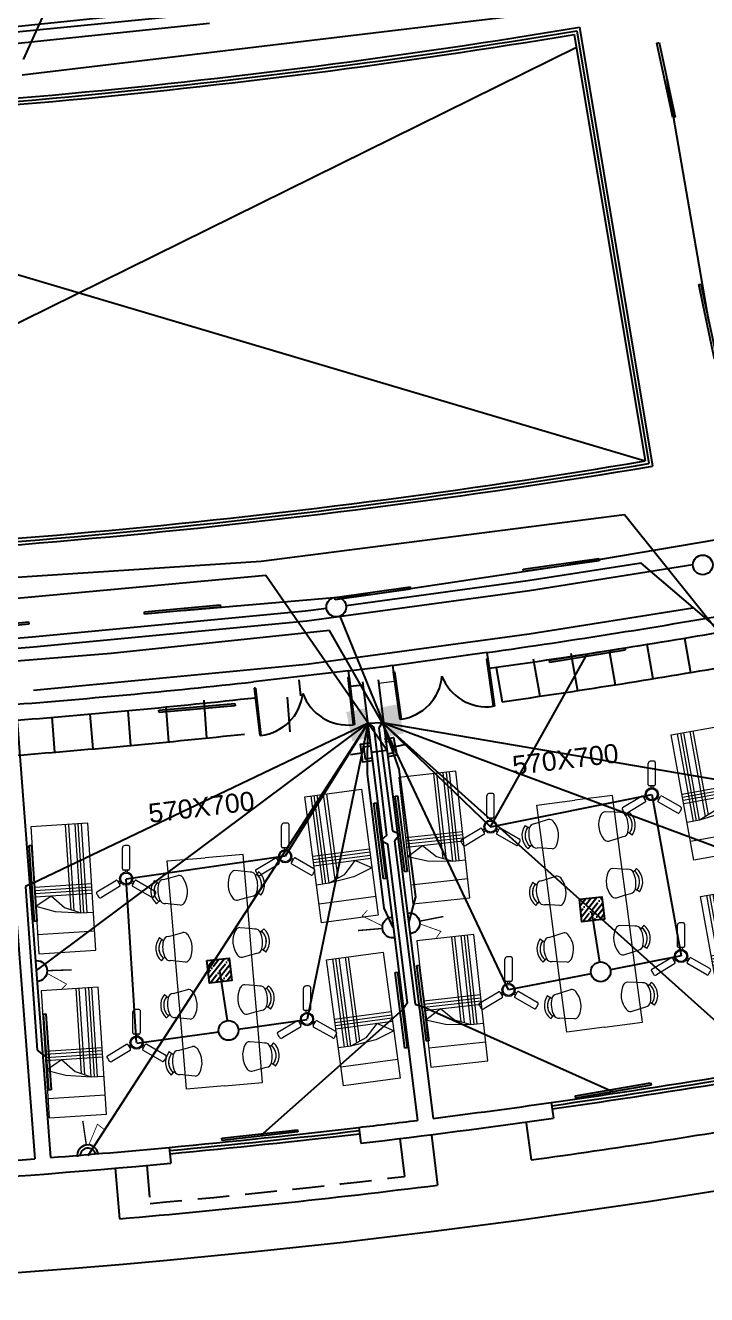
# Model space of a CAD drawing. Header units: inches. Extents: x -221585 to 401252, y -284294 to 332380.
# Drawn here: x 136326 to 137397, y 27239 to 29236 of the extents above; entities that cross this region are included whole.
import ezdxf
from ezdxf.enums import TextEntityAlignment as Align

# ---------------------------------------------------------------- set-up
doc = ezdxf.new("R2010")
doc.units = ezdxf.units.IN
doc.header["$MEASUREMENT"] = 0
doc.linetypes.add('HIDDEN', pattern=[0.375, 0.25, -0.125])
for name, color, linetype in [('A-TEXT', 3, 'Continuous'), ('A_dimension_100', 233, 'Continuous'), ('E-LIGHT', 7, 'Continuous'), ('Power', 7, 'Continuous'), ('UPS', 7, 'Continuous')]:
    doc.layers.add(name, color=color, linetype=linetype)
for name, color, linetype, lineweight in [('ceilingfan', 1, 'Continuous', 15), ('FURN', 56, 'Continuous', 0), ('hatch', 252, 'Continuous', 5)]:
    doc.layers.add(name, color=color, linetype=linetype, lineweight=lineweight)
doc.styles.get("Standard").update_dxf_attribs({"font": 'arial.ttf'})

# ---------------------------------------------------------------- blocks, each defined once
blk = doc.blocks.new('d2')
at = {"color": 1, "ltscale": 8}
for p, q in [((-332.772, -186.458, 9945.752), (-332.753, -186.454, 9945.752)), ((-332.628, -187.194, 9945.752), (-332.772, -186.458, 9945.752)), ((-332.609, -187.19, 9945.752), (-332.753, -186.454, 9945.752)), ((-332.753, -186.454, 9945.752), (-332.753, -186.454, 9945.732)), ((-332.753, -186.454, 9945.732), (-332.753, -186.454, 9945.732)), ((-334.226, -186.743, 9945.752), (-334.206, -186.739, 9945.752)), ((-334.082, -187.479, 9945.752), (-334.226, -186.743, 9945.752)), ((-334.062, -187.475, 9945.752), (-334.206, -186.739, 9945.752)), ((-332.628, -187.194, 9945.752), (-332.609, -187.19, 9945.752)), ((-334.063, -187.577, 9945.752), (-332.589, -187.288, 9945.752)), ((-334.082, -187.479, 9945.752), (-334.062, -187.475, 9945.752))]:
    blk.add_line(p, q, dxfattribs=at)
for centre, start, end in [((-332.628, -187.194, 9945.752), 101.092, 178.0402), ((-334.062, -187.475, 9945.752), 24.1438, 101.092)]:
    blk.add_arc(centre, 0.75, start, end, dxfattribs=at)
blk = doc.blocks.new('FREGTET')
at = {"layer": 'FURN', "color": 8}
for p, q in [((-154.994, 109.041, -2766.571), (-155.133, 108.458, -2766.571)), ((-154.118, 108.833, -2766.571), (-154.994, 109.041, -2766.571)), ((-154.698, 109.057, -2766.571), (-154.732, 108.979, -2766.571)), ((-154.698, 109.057, -2766.571), (-154.732, 108.979, -2766.571)), ((-154.66, 109.191, -2766.571), (-154.635, 109.149, -2766.571)), ((-154.66, 109.191, -2766.571), (-154.635, 109.149, -2766.571)), ((-154.617, 109.122, -2766.571), (-154.635, 109.149, -2766.571)), ((-154.617, 109.122, -2766.571), (-154.635, 109.149, -2766.571)), ((-154.369, 109.063, -2766.571), (-154.341, 109.079, -2766.571)), ((-154.369, 109.063, -2766.571), (-154.341, 109.079, -2766.571)), ((-154.3, 109.105, -2766.571), (-154.341, 109.079, -2766.571)), ((-154.3, 109.105, -2766.571), (-154.341, 109.079, -2766.571)), ((-154.732, 108.979, -2766.571), (-154.793, 108.838, -2766.571)), ((-154.34, 108.731, -2766.571), (-154.331, 108.884, -2766.571)), ((-154.331, 108.884, -2766.571), (-154.327, 108.968, -2766.571)), ((-154.331, 108.884, -2766.571), (-154.327, 108.968, -2766.571)), ((-153.243, 108.625, -2766.571), (-154.118, 108.833, -2766.571)), ((-153.822, 108.848, -2766.571), (-153.856, 108.771, -2766.571)), ((-153.822, 108.848, -2766.571), (-153.856, 108.771, -2766.571)), ((-153.784, 108.982, -2766.571), (-153.76, 108.941, -2766.571)), ((-153.784, 108.982, -2766.571), (-153.76, 108.941, -2766.571)), ((-153.742, 108.914, -2766.571), (-153.76, 108.941, -2766.571)), ((-153.742, 108.914, -2766.571), (-153.76, 108.941, -2766.571)), ((-153.493, 108.854, -2766.571), (-153.465, 108.871, -2766.571)), ((-153.493, 108.854, -2766.571), (-153.465, 108.871, -2766.571)), ((-153.425, 108.897, -2766.571), (-153.465, 108.871, -2766.571)), ((-153.425, 108.897, -2766.571), (-153.465, 108.871, -2766.571)), ((-153.856, 108.771, -2766.571), (-153.917, 108.63, -2766.571)), ((-153.464, 108.523, -2766.571), (-153.456, 108.676, -2766.571)), ((-153.456, 108.676, -2766.571), (-153.451, 108.76, -2766.571)), ((-153.456, 108.676, -2766.571), (-153.451, 108.76, -2766.571)), ((-152.367, 108.417, -2766.571), (-153.243, 108.625, -2766.571)), ((-152.946, 108.64, -2766.571), (-152.98, 108.563, -2766.571)), ((-152.946, 108.64, -2766.571), (-152.98, 108.563, -2766.571)), ((-152.908, 108.774, -2766.571), (-152.884, 108.732, -2766.571)), ((-152.908, 108.774, -2766.571), (-152.884, 108.732, -2766.571)), ((-152.866, 108.705, -2766.571), (-152.884, 108.732, -2766.571)), ((-152.866, 108.705, -2766.571), (-152.884, 108.732, -2766.571)), ((-152.618, 108.646, -2766.571), (-152.59, 108.663, -2766.571)), ((-152.618, 108.646, -2766.571), (-152.59, 108.663, -2766.571)), ((-152.549, 108.689, -2766.571), (-152.59, 108.663, -2766.571)), ((-152.549, 108.689, -2766.571), (-152.59, 108.663, -2766.571)), ((-155.271, 107.874, -2766.571), (-155.133, 108.458, -2766.571)), ((-152.98, 108.563, -2766.571), (-153.042, 108.422, -2766.571)), ((-152.589, 108.314, -2766.571), (-152.58, 108.468, -2766.571)), ((-152.58, 108.468, -2766.571), (-152.576, 108.552, -2766.571)), ((-152.58, 108.468, -2766.571), (-152.576, 108.552, -2766.571)), ((-151.491, 108.209, -2766.571), (-152.367, 108.417, -2766.571)), ((-152.071, 108.432, -2766.571), (-152.105, 108.355, -2766.571)), ((-152.071, 108.432, -2766.571), (-152.105, 108.354, -2766.571)), ((-152.033, 108.566, -2766.571), (-152.008, 108.524, -2766.571)), ((-152.033, 108.566, -2766.571), (-152.008, 108.524, -2766.571)), ((-151.991, 108.497, -2766.571), (-152.008, 108.524, -2766.571)), ((-151.991, 108.497, -2766.571), (-152.008, 108.524, -2766.571)), ((-151.742, 108.438, -2766.571), (-151.714, 108.454, -2766.571)), ((-151.742, 108.438, -2766.571), (-151.714, 108.454, -2766.571)), ((-151.674, 108.481, -2766.571), (-151.714, 108.454, -2766.571)), ((-151.674, 108.481, -2766.571), (-151.714, 108.454, -2766.571)), ((-152.105, 108.355, -2766.571), (-152.166, 108.214, -2766.571)), ((-151.713, 108.106, -2766.571), (-151.705, 108.259, -2766.571)), ((-151.705, 108.259, -2766.571), (-151.7, 108.344, -2766.571)), ((-151.705, 108.259, -2766.571), (-151.7, 108.344, -2766.571)), ((-151.63, 107.625, -2766.571), (-151.491, 108.209, -2766.571)), ((-154.396, 107.666, -2766.571), (-155.271, 107.874, -2766.571)), ((-155.014, 107.727, -2766.571), (-155.009, 107.812, -2766.571)), ((-155.014, 107.727, -2766.571), (-155.009, 107.811, -2766.571)), ((-155.009, 107.811, -2766.571), (-155.001, 107.965, -2766.571)), ((-154.547, 107.857, -2766.571), (-154.609, 107.716, -2766.571)), ((-155.04, 107.59, -2766.571), (-154.999, 107.617, -2766.571)), ((-155.04, 107.59, -2766.571), (-154.999, 107.617, -2766.571)), ((-154.971, 107.633, -2766.571), (-154.999, 107.617, -2766.571)), ((-154.971, 107.633, -2766.571), (-154.999, 107.617, -2766.571)), ((-154.609, 107.716, -2766.571), (-154.643, 107.639, -2766.571)), ((-154.609, 107.716, -2766.571), (-154.643, 107.639, -2766.571)), ((-153.52, 107.458, -2766.571), (-154.396, 107.666, -2766.571)), ((-154.138, 107.519, -2766.571), (-154.133, 107.603, -2766.571)), ((-154.138, 107.519, -2766.571), (-154.133, 107.603, -2766.571)), ((-154.133, 107.603, -2766.571), (-154.125, 107.756, -2766.571)), ((-153.672, 107.649, -2766.571), (-153.733, 107.508, -2766.571)), ((-151.63, 107.625, -2766.571), (-151.769, 107.041, -2766.571)), ((-154.723, 107.574, -2766.571), (-154.705, 107.547, -2766.571)), ((-154.723, 107.574, -2766.571), (-154.705, 107.547, -2766.571)), ((-154.681, 107.505, -2766.571), (-154.705, 107.547, -2766.571)), ((-154.681, 107.505, -2766.571), (-154.705, 107.547, -2766.571)), ((-154.164, 107.382, -2766.571), (-154.124, 107.408, -2766.571)), ((-154.164, 107.382, -2766.571), (-154.124, 107.408, -2766.571)), ((-154.096, 107.425, -2766.571), (-154.124, 107.408, -2766.571)), ((-154.096, 107.425, -2766.571), (-154.124, 107.408, -2766.571)), ((-153.733, 107.508, -2766.571), (-153.767, 107.431, -2766.571)), ((-153.733, 107.508, -2766.571), (-153.767, 107.431, -2766.571)), ((-152.645, 107.249, -2766.571), (-153.52, 107.458, -2766.571)), ((-153.258, 107.395, -2766.571), (-153.249, 107.548, -2766.571)), ((-152.796, 107.441, -2766.571), (-152.858, 107.3, -2766.571)), ((-153.847, 107.366, -2766.571), (-153.83, 107.338, -2766.571)), ((-153.847, 107.366, -2766.571), (-153.83, 107.338, -2766.571)), ((-153.805, 107.297, -2766.571), (-153.83, 107.338, -2766.571)), ((-153.805, 107.297, -2766.571), (-153.83, 107.338, -2766.571)), ((-153.289, 107.174, -2766.571), (-153.248, 107.2, -2766.571)), ((-153.289, 107.174, -2766.571), (-153.248, 107.2, -2766.571)), ((-153.262, 107.311, -2766.571), (-153.258, 107.395, -2766.571)), ((-153.262, 107.311, -2766.571), (-153.258, 107.395, -2766.571)), ((-153.22, 107.216, -2766.571), (-153.248, 107.2, -2766.571)), ((-153.22, 107.216, -2766.571), (-153.248, 107.2, -2766.571)), ((-152.858, 107.3, -2766.571), (-152.892, 107.223, -2766.571)), ((-152.858, 107.3, -2766.571), (-152.892, 107.223, -2766.571)), ((-151.769, 107.041, -2766.571), (-152.645, 107.249, -2766.571)), ((-152.382, 107.187, -2766.571), (-152.374, 107.34, -2766.571)), ((-151.921, 107.233, -2766.571), (-151.982, 107.092, -2766.571)), ((-152.972, 107.157, -2766.571), (-152.954, 107.13, -2766.571)), ((-152.972, 107.157, -2766.571), (-152.954, 107.13, -2766.571)), ((-152.93, 107.089, -2766.571), (-152.954, 107.13, -2766.571)), ((-152.93, 107.089, -2766.571), (-152.954, 107.13, -2766.571)), ((-152.387, 107.103, -2766.571), (-152.382, 107.187, -2766.571)), ((-152.387, 107.103, -2766.571), (-152.382, 107.187, -2766.571)), ((-152.345, 107.008, -2766.571), (-152.373, 106.992, -2766.571)), ((-152.345, 107.008, -2766.571), (-152.373, 106.992, -2766.571)), ((-151.982, 107.092, -2766.571), (-152.016, 107.014, -2766.571)), ((-151.982, 107.092, -2766.571), (-152.016, 107.014, -2766.571)), ((-152.413, 106.966, -2766.571), (-152.373, 106.992, -2766.571)), ((-152.413, 106.966, -2766.571), (-152.373, 106.992, -2766.571)), ((-152.096, 106.949, -2766.571), (-152.078, 106.922, -2766.571)), ((-152.096, 106.949, -2766.571), (-152.078, 106.922, -2766.571)), ((-152.054, 106.88, -2766.571), (-152.078, 106.922, -2766.571)), ((-152.054, 106.88, -2766.571), (-152.078, 106.922, -2766.571))]:
    blk.add_line(p, q, dxfattribs=at)
for centre, radius, start, end in [((-154.525, 108.959, -2766.571), 0.268, 33.0269, 120.2325), ((-154.525, 108.959, -2766.571), 0.268, 33.0269, 120.2325), ((-154.615, 109.037, -2766.571), 0.0847, 91.5148, 166.6297), ((-154.615, 109.037, -2766.571), 0.0847, 91.5148, 166.6297), ((-154.525, 108.959, -2766.571), 0.219, 33.0269, 120.2325), ((-154.525, 108.959, -2766.571), 0.219, 46.2775, 120.2325), ((-154.576, 108.746, -2766.571), 0.378, 56.8909, 96.3685), ((-154.576, 108.746, -2766.571), 0.378, 56.8909, 96.3685), ((-154.409, 108.988, -2766.571), 0.0847, 346.6297, 61.7447), ((-154.409, 108.988, -2766.571), 0.0847, 346.6297, 61.7447), ((-153.649, 108.751, -2766.571), 0.268, 33.0269, 120.2325), ((-153.649, 108.751, -2766.571), 0.268, 33.0269, 120.2325), ((-154.711, 108.819, -2766.571), 0.0847, 166.6297, 224.3988), ((-154.711, 108.819, -2766.571), 0.0847, 166.6297, 224.3988), ((-153.74, 108.829, -2766.571), 0.0847, 91.5148, 166.6297), ((-153.74, 108.829, -2766.571), 0.0847, 91.5148, 166.6297), ((-153.649, 108.751, -2766.571), 0.219, 33.0269, 120.2325), ((-153.649, 108.751, -2766.571), 0.219, 46.2775, 120.2325), ((-153.7, 108.538, -2766.571), 0.378, 56.8909, 96.3685), ((-153.7, 108.538, -2766.571), 0.378, 56.8909, 96.3685), ((-153.534, 108.78, -2766.571), 0.0847, 346.6297, 61.7447), ((-153.534, 108.78, -2766.571), 0.0847, 346.6297, 61.7447), ((-152.774, 108.543, -2766.571), 0.268, 33.0269, 120.2325), ((-152.774, 108.543, -2766.571), 0.268, 33.0269, 120.2325), ((-154.512, 109.013, -2766.571), 0.363, 224.3988, 288.8607), ((-154.512, 109.013, -2766.571), 0.363, 224.3988, 288.8607), ((-154.422, 108.75, -2766.571), 0.0847, 288.8607, 346.6297), ((-154.422, 108.75, -2766.571), 0.0847, 288.8607, 346.6297), ((-153.835, 108.611, -2766.571), 0.0847, 166.6297, 224.3988), ((-153.835, 108.611, -2766.571), 0.0847, 166.6297, 224.3988), ((-152.864, 108.621, -2766.571), 0.0847, 91.5148, 166.6297), ((-152.864, 108.621, -2766.571), 0.0847, 91.5148, 166.6297), ((-152.774, 108.543, -2766.571), 0.219, 33.0269, 120.2325), ((-152.774, 108.543, -2766.571), 0.219, 46.2775, 120.2325), ((-152.824, 108.33, -2766.571), 0.378, 56.8909, 96.3685), ((-152.824, 108.33, -2766.571), 0.378, 56.8909, 96.3685), ((-152.658, 108.572, -2766.571), 0.0847, 346.6297, 61.7447), ((-152.658, 108.572, -2766.571), 0.0847, 346.6297, 61.7447), ((-151.898, 108.335, -2766.571), 0.268, 33.0269, 120.2325), ((-151.898, 108.335, -2766.571), 0.268, 33.0269, 120.2325), ((-153.636, 108.805, -2766.571), 0.363, 224.3988, 288.8607), ((-153.636, 108.805, -2766.571), 0.363, 224.3988, 288.8607), ((-153.547, 108.542, -2766.571), 0.0847, 288.8607, 346.6297), ((-153.547, 108.542, -2766.571), 0.0847, 288.8607, 346.6297), ((-152.959, 108.403, -2766.571), 0.0847, 166.6297, 224.3988), ((-152.959, 108.403, -2766.571), 0.0847, 166.6297, 224.3988), ((-151.988, 108.413, -2766.571), 0.0847, 91.5148, 166.6297), ((-151.988, 108.413, -2766.571), 0.0847, 91.5148, 166.6297), ((-151.898, 108.335, -2766.571), 0.219, 33.0269, 120.2325), ((-151.898, 108.335, -2766.571), 0.219, 46.2775, 120.2325), ((-151.949, 108.122, -2766.571), 0.378, 56.8909, 96.3685), ((-151.949, 108.122, -2766.571), 0.378, 56.8909, 96.3685), ((-151.782, 108.364, -2766.571), 0.0847, 346.6297, 61.7447), ((-151.782, 108.364, -2766.571), 0.0847, 346.6297, 61.7447), ((-152.761, 108.597, -2766.571), 0.363, 224.3988, 288.8607), ((-152.761, 108.597, -2766.571), 0.363, 224.3988, 288.8607), ((-152.671, 108.334, -2766.571), 0.0847, 288.8607, 346.6297), ((-152.671, 108.334, -2766.571), 0.0847, 288.8607, 346.6297), ((-152.084, 108.194, -2766.571), 0.0847, 166.6297, 224.3988), ((-152.084, 108.194, -2766.571), 0.0847, 166.6297, 224.3988), ((-154.918, 107.945, -2766.571), 0.0847, 108.8607, 166.6297), ((-154.918, 107.945, -2766.571), 0.0847, 108.8607, 166.6297), ((-154.828, 107.682, -2766.571), 0.363, 44.3988, 108.8607), ((-154.828, 107.682, -2766.571), 0.363, 44.3988, 108.8607), ((-151.885, 108.389, -2766.571), 0.363, 224.3988, 288.8607), ((-151.885, 108.389, -2766.571), 0.363, 224.3988, 288.8607), ((-151.795, 108.126, -2766.571), 0.0847, 288.8607, 346.6297), ((-151.795, 108.126, -2766.571), 0.0847, 288.8607, 346.6297), ((-154.63, 107.876, -2766.571), 0.0847, 346.6297, 44.3988), ((-154.63, 107.876, -2766.571), 0.0847, 346.6297, 44.3988), ((-154.043, 107.737, -2766.571), 0.0847, 108.8607, 166.6297), ((-154.043, 107.737, -2766.571), 0.0847, 108.8607, 166.6297), ((-153.953, 107.474, -2766.571), 0.363, 44.3988, 108.8607), ((-153.953, 107.474, -2766.571), 0.363, 44.3988, 108.8607), ((-154.931, 107.707, -2766.571), 0.0847, 166.6297, 241.7447), ((-154.931, 107.707, -2766.571), 0.0847, 166.6297, 241.7447), ((-154.816, 107.736, -2766.571), 0.219, 213.0269, 300.2325), ((-154.816, 107.736, -2766.571), 0.219, 213.0269, 286.9819), ((-154.765, 107.949, -2766.571), 0.378, 236.8909, 276.3685), ((-154.765, 107.949, -2766.571), 0.378, 236.8909, 276.3685), ((-154.725, 107.658, -2766.571), 0.0847, 271.5148, 346.6297), ((-154.725, 107.658, -2766.571), 0.0847, 271.5148, 346.6297), ((-153.754, 107.668, -2766.571), 0.0847, 346.6297, 44.3988), ((-153.754, 107.668, -2766.571), 0.0847, 346.6297, 44.3988), ((-153.167, 107.529, -2766.571), 0.0847, 108.8607, 166.6297), ((-153.167, 107.529, -2766.571), 0.0847, 108.8607, 166.6297), ((-153.077, 107.266, -2766.571), 0.363, 44.3988, 108.8607), ((-153.077, 107.266, -2766.571), 0.363, 44.3988, 108.8607), ((-154.816, 107.736, -2766.571), 0.268, 213.0269, 300.2325), ((-154.816, 107.736, -2766.571), 0.268, 213.0269, 300.2325), ((-154.056, 107.499, -2766.571), 0.0847, 166.6297, 241.7447), ((-154.056, 107.499, -2766.571), 0.0847, 166.6297, 241.7447), ((-153.94, 107.528, -2766.571), 0.219, 213.0269, 300.2325), ((-153.94, 107.528, -2766.571), 0.219, 213.0269, 286.9819), ((-153.889, 107.741, -2766.571), 0.378, 236.8909, 276.3685), ((-153.889, 107.741, -2766.571), 0.378, 236.8909, 276.3685), ((-153.85, 107.45, -2766.571), 0.0847, 271.5148, 346.6297), ((-153.85, 107.45, -2766.571), 0.0847, 271.5148, 346.6297), ((-152.879, 107.46, -2766.571), 0.0847, 346.6297, 44.3988), ((-152.879, 107.46, -2766.571), 0.0847, 346.6297, 44.3988), ((-152.291, 107.321, -2766.571), 0.0847, 108.8607, 166.6297), ((-152.291, 107.321, -2766.571), 0.0847, 108.8607, 166.6297), ((-152.202, 107.058, -2766.571), 0.363, 44.3988, 108.8607), ((-152.202, 107.058, -2766.571), 0.363, 44.3988, 108.8607), ((-153.94, 107.528, -2766.571), 0.268, 213.0269, 300.2325), ((-153.94, 107.528, -2766.571), 0.268, 213.0269, 300.2325), ((-153.18, 107.291, -2766.571), 0.0847, 166.6297, 241.7447), ((-153.18, 107.291, -2766.571), 0.0847, 166.6297, 241.7447), ((-153.064, 107.32, -2766.571), 0.219, 213.0269, 300.2325), ((-153.064, 107.32, -2766.571), 0.219, 213.0269, 286.9819), ((-153.014, 107.533, -2766.571), 0.378, 236.8909, 276.3685), ((-153.014, 107.533, -2766.571), 0.378, 236.8909, 276.3685), ((-152.974, 107.242, -2766.571), 0.0847, 271.5148, 346.6297), ((-152.974, 107.242, -2766.571), 0.0847, 271.5148, 346.6297), ((-152.003, 107.252, -2766.571), 0.0847, 346.6297, 44.3988), ((-152.003, 107.252, -2766.571), 0.0847, 346.6297, 44.3988), ((-153.064, 107.32, -2766.571), 0.268, 213.0269, 300.2325), ((-153.064, 107.32, -2766.571), 0.268, 213.0269, 300.2325), ((-152.304, 107.083, -2766.571), 0.0847, 166.6297, 241.7447), ((-152.304, 107.083, -2766.571), 0.0847, 166.6297, 241.7447), ((-152.138, 107.325, -2766.571), 0.378, 236.8909, 276.3685), ((-152.138, 107.325, -2766.571), 0.378, 236.8909, 276.3685), ((-152.098, 107.034, -2766.571), 0.0847, 271.5148, 346.6297), ((-152.098, 107.034, -2766.571), 0.0847, 271.5148, 346.6297), ((-152.189, 107.112, -2766.571), 0.268, 213.0269, 300.2325), ((-152.189, 107.112, -2766.571), 0.268, 213.0269, 300.2325), ((-152.189, 107.112, -2766.571), 0.219, 213.0269, 300.2325), ((-152.189, 107.112, -2766.571), 0.219, 213.0269, 286.9819)]:
    blk.add_arc(centre, radius, start, end, dxfattribs=at)
blk = doc.blocks.new('A$C25933C84')
at = {"color": 8, "linetype": 'Continuous'}
for p, q in [((0, 0.9), (2, 0.9)), ((0, 0), (0, 0.9)), ((0.3, 0.9), (0.3, 0)), ((0.6, 0.7), (0.6, 0.9)), ((2, 0.9), (2, 0)), ((0.65, 0.3), (0.6, 0.7)), ((0.7, 0.45), (0.6, 0.7)), ((0.9, 0.25), (0.7, 0.45)), ((0.75, 0), (0.65, 0.3)), ((0.75, 0), (0.9, 0.25)), ((2, 0), (0, 0))]:
    blk.add_line(p, q, dxfattribs=at)
at = {"color": 8}
for p, q in [((0.6, 0.8), (2, 0.8)), ((0.9, 0), (0.9, 0.9)), ((0.95, 0), (0.95, 0.9)), ((1, 0), (1, 0.9)), ((1.05, 0), (1.05, 0.9)), ((0.6, 0.75), (2, 0.75)), ((0.6, 0.7), (2, 0.7)), ((0.64, 0.6), (2, 0.6)), ((0.66, 0.55), (2, 0.55))]:
    blk.add_line(p, q, dxfattribs=at)
blk = doc.blocks.new('FEGREGRE')
at = {"color": 20, "ltscale": 10}
for p, q in [((355715.3, 113822.9, 0.4), (355723.3, 113764.9, 0.4)), ((355566.4, 113803.8, 0.4), (355576.3, 113725.3, 0.4)), ((355069, 113751.9, 0.4), (355075.9, 113672.2, 0.4))]:
    blk.add_line(p, q, dxfattribs=at)
for radius, start, end in [(12828.5, 277.85338, 279.64858), (12848.5, 274.9361, 277.18032)]:
    blk.add_arc((353970.3, 126473.1, 0.4), radius, start, end, dxfattribs=at)
blk = doc.blocks.new('Fan')
at = {"color": 6}
for p, q in [((-5.8, 15.7), (-5.8, 48.4)), ((5.2, 50.1), (5.2, 15.7)), ((3.5, 14), (-4.1, 14)), ((-1.9, 14), (-1.9, 10.8)), ((1.5, 14), (1.5, 10.8)), ((-45.2, -19.5), (-15.9, -1.9)), ((-10.2, -11.4), (-38.2, -28.2)), ((-13.6, -2.5), (-9.7, -9)), ((-12.6, -4.2), (-9.9, -2.6)), ((-10.8, -7.1), (-8.1, -5.5)), ((10.3, -7.3), (7.6, -5.8)), ((12, -4.4), (9.3, -2.8)), ((9.4, -9.1), (13.2, -2.4)), ((39.7, -28.3), (10, -11.4)), ((15.5, -1.8), (43.8, -18))]:
    blk.add_line(p, q, dxfattribs=at)
for centre, radius in [((-0.2, 0.8), 10.2), ((-0.2, 0.9), 8.5)]:
    blk.add_circle(centre, radius, dxfattribs=at)
for centre, radius, start, end in [((-2.4, 48.4), 3.4, 92.735, 180), ((-0.2, 0.9), 51, 85.7207, 92.735), ((3.5, 50.1), 1.7, 0, 85.7207), ((-4.1, 15.7), 1.7, 180, 270), ((3.5, 15.7), 1.7, 270, 0), ((-44.4, -21), 1.7, 120.9808, 206.3239), ((-15, -3.4), 1.7, 30.9808, 120.9808), ((-11.1, -9.9), 1.7, 300.9808, 30.9808), ((10.8, -9.9), 1.7, 150.2708, 240.2708), ((14.6, -3.3), 1.7, 60.2708, 150.2708), ((42.1, -20.9), 3.4, 332.7215, 60.2708), ((-0.2, 0.9), 51, 206.3239, 213.3255), ((-40, -25.3), 3.4, 213.3255, 300.9808), ((40.6, -26.9), 1.7, 240.2708, 325.7165), ((-0.2, 0.9), 51, 325.7165, 332.7215)]:
    blk.add_arc(centre, radius, start, end, dxfattribs=at)
blk = doc.blocks.new('light')
at = {"color": 5}
for p, q in [((112625.2, 38871.2), (112742.5, 38895.9)), ((112743.3, 38892.3), (112625.9, 38867.6)), ((112742.5, 38895.9), (112743.3, 38892.3)), ((112625.9, 38867.6), (112625.2, 38871.2))]:
    blk.add_line(p, q, dxfattribs=at)
blk = doc.blocks.new('ups 6A')
at = {"layer": 'E-LIGHT', "color": 4}
for points, const_width in [([(5905667, -1658491), (5905670, -1658287)], 11.7), ([(5905692, -1658286), (5905785, -1658448), (5905831, -1658401)], 6.64)]:
    blk.add_lwpolyline(points, dxfattribs=dict(at, const_width=const_width))
blk.add_arc((5905672, -1658200), 87.4, 179.0102, 359.0102, dxfattribs=at)
blk = doc.blocks.new('16A')
at = {"layer": 'E-LIGHT', "color": 1}
for points, const_width in [([(5916857, -1642748), (5916861, -1642952)], 11.7), ([(5916882, -1642953), (5916975, -1642791), (5917021, -1642838)], 6.64)]:
    blk.add_lwpolyline(points, dxfattribs=dict(at, const_width=const_width))
for centre, radius, start, end in [((5916862, -1643039), 87.4, 0.9898, 180.9898), ((5916863, -1643043), 64.6, 4.2725, 175.7579)]:
    blk.add_arc(centre, radius, start, end, dxfattribs=at)

msp = doc.modelspace()

# ---------------------------------------------------------------- hatches: boundary and pattern name
at = {"ltscale": 10}
h = msp.add_hatch(dxfattribs=at)
h.set_pattern_fill('ANSI35', color=1, scale=50, angle=6.5497)
h.set_pattern_definition([(51.549727, (3814.886, -170728.75), (-9.7893518, 7.7729397), []), (51.549727, (3823.667, -170727.742), (-9.7893518, 7.7729397), [15.625, -3.125, 0, -3.125])])
h.paths.add_polyline_path([(137236.4, 27829.9), (137232.3, 27865.1), (137197.1, 27861.1), (137201.1, 27825.8)])
h = msp.add_hatch(dxfattribs=at)
h.set_pattern_fill('ANSI35', color=1, scale=50, angle=6.5497)
h.set_pattern_definition([(51.549727, (3229.138, -170825.203), (-9.7893518, 7.7729397), []), (51.549727, (3237.919, -170824.195), (-9.7893518, 7.7729397), [15.625, -3.125, 0, -3.125])])
h.paths.add_polyline_path([(136650.6, 27733.4), (136646.6, 27768.7), (136611.3, 27764.6), (136615.4, 27729.4)])

# ---------------------------------------------------------------- linework, layer by layer
at = {"color": 144}
for p, q in [((136479.6, 29532.1, 0), (136322.5, 29182)), ((136624.1, 29266, 0.1), (136255.8, 29227.8, 0.1)), ((137192.8, 29261.4), (136320.8, 29157.3)), ((137268.2, 28465.5), (136696.9, 28392.2)), ((137464.9, 28219.9, 0), (137268.2, 28465.5)), ((136696.9, 28392.2), (135907.7, 28341.2)), ((137375.7, 28387, 0), (137118.4, 28346.3)), ((136704.1, 28370.4, 0), (136301.5, 28333.1, 0)), ((136894.5, 28095.8, 0), (136704.1, 28370.4, 0)), ((137118.4, 28346.3), (136768.6, 28298.5)), ((137375.3, 28319, 0), (137117.9, 28278.3)), ((136768.6, 28298.5), (136338.8, 28257.6)), ((136803.9, 28283.9, 0), (136460.9, 28247.5, 0)), ((137117.9, 28278.3), (136768.2, 28230.5)), ((136886.7, 28139, 0), (136803.9, 28283.9, 0)), ((136338.8, 28257.6), (136137.4, 28241.6)), ((136460.9, 28247.5, 0), (136158.3, 28223, 0)), ((136768.2, 28230.5), (136338.4, 28189.6)), ((136864, 28138, 0), (136886.7, 28139, 0)), ((136869.7, 28092.7, 0), (136894.5, 28095.8, 0))]:
    msp.add_line(p, q, dxfattribs=at)
at = {"color": 6}
for p, q in [((136222.3, 29216.6, -2.2), (136642.3, 29257.7, -2.2)), ((137400.8, 28770.2, -0.4), (137334.9, 29149.9, -0.4)), ((137461.7, 28435, 0), (137168.7, 28384.9, 0)), ((137168.7, 28384.9, 0), (136872.2, 28340.4, 0)), ((136872.2, 28340.4, 0), (136573, 28315, 0)), ((137057.4, 27975.3, 0.4), (137209.3, 28246.8, 0)), ((137057.4, 27975.3, 0.4), (137311, 28026.1, 0.4)), ((137311, 28026.1, 0.4), (137357, 27771.9, 0.4)), ((136885.1, 27953.4, 0), (136895.4, 27948.5)), ((136895.4, 27948.5), (136926.2, 27697.6)), ((136915.1, 27963.6, 0), (136906.3, 27952.4)), ((136906.3, 27952.4), (136938.6, 27696)), ((136734.5, 27928.8, 0.4), (136484.5, 27892.8, 0.4)), ((136500.8, 27635.8, 0.4), (136484.5, 27892.8, 0.4)), ((136336.1, 27886.1, 0), (136326, 27881.1)), ((136326, 27881.1), (136344.3, 27623.7)), ((137216.2, 27841.2, 0.4), (137228.6, 27762.4, 0.4)), ((137357, 27771.9, 0.4), (137245.8, 27750, 0.4)), ((136631, 27749, 0.4), (136643.4, 27670.2, 0.4)), ((137215.4, 27744, 0.4), (137085.7, 27718.5, 0.4)), ((136926.2, 27697.6), (136918.9, 27687, 0)), ((136938.6, 27696), (136953.2, 27691.3, 0)), ((136953.2, 27691.3, 0), (137250.7, 27558.5, 0)), ((136660.7, 27656.9, 0.4), (136769, 27671.8, 0.4)), ((136918.9, 27687, 0), (136694.9, 27488.5, 0)), ((136501, 27634.9, 0.4), (136630, 27652.7, 0.4)), ((136344.3, 27623.7), (136359.1, 27612.4, 0))]:
    msp.add_line(p, q, dxfattribs=at)
at = {"color": 3}
for p, q in [((136615.4, 29238.4, 0.1), (136247.1, 29200.2, 0.1)), ((137294.1, 28390, 0), (137116.2, 28361.9)), ((137448.6, 28258, 0), (137294.1, 28390, 0)), ((137116.2, 28361.9), (136830.2, 28322.8)), ((136766.5, 28314.1), (136336.7, 28273.2)), ((136799.4, 28318.6), (136766.5, 28314.1)), ((136889.1, 28138.6, 0), (136820.7, 28306.3, 0)), ((136336.7, 28273.2), (136135.2, 28257.2)), ((136864.7, 28138.5, 0), (136424.3, 27457.6, 0.4)), ((137494.7, 27594.4, 0), (136886.7, 28139, 0))]:
    msp.add_line(p, q, dxfattribs=at)
at = {"color": 2, "ltscale": 8}
for p, q in [((137193.1, 29227, 0), (137306.4, 28546.4, 0)), ((137197.2, 29232.8, 0), (137312.1, 28542.3, 0)), ((137189, 29221.3, 0), (137300.6, 28550.5, 0)), ((137192.4, 29200.8, 0), (135553.2, 28392.2, 0.4)), ((135543.1, 29072.1, 0.4), (137300.6, 28550.5, 0))]:
    msp.add_line(p, q, dxfattribs=at)
at = {"color": 5}
for p, q in [((137318.8, 29207.8, -0.4), (137322.4, 29208.6, -0.4)), ((137343.9, 29090.5, -0.4), (137318.8, 29207.8, -0.4)), ((137322.4, 29208.6, -0.4), (137347.5, 29091.3, -0.4)), ((137347.5, 29091.3, -0.4), (137343.9, 29090.5, -0.4)), ((137384.7, 28828, -0.4), (137388.3, 28828.8, -0.4)), ((137409.8, 28710.8, -0.4), (137384.7, 28828, -0.4)), ((137388.3, 28828.8, -0.4), (137413.4, 28711.5, -0.4)), ((137108.9, 28380.1, 0), (137227.5, 28397, 0)), ((137228.1, 28393.4, 0), (137109.4, 28376.4, 0)), ((137227.5, 28397, 0), (137228.1, 28393.4, 0)), ((137109.4, 28376.4, 0), (137108.9, 28380.1, 0)), ((136812.4, 28335.6, 0), (136931, 28352.5, 0)), ((136931.6, 28348.9, 0), (136812.9, 28331.9, 0)), ((136931, 28352.5, 0), (136931.6, 28348.9, 0)), ((136812.9, 28331.9, 0), (136812.4, 28335.6, 0)), ((136513, 28313.2, 0), (136632.4, 28324.2, 0)), ((136513.3, 28309.6, 0), (136513, 28313.2, 0)), ((136632.7, 28320.5, 0), (136513.3, 28309.6, 0)), ((136632.4, 28324.2, 0), (136632.7, 28320.5, 0)), ((136632.4, 28324.2, 0), (136632.7, 28320.5, 0)), ((136211.6, 28285.2, 0), (136330.9, 28297.7, 0)), ((136331.2, 28294, 0), (136212, 28281.6, 0)), ((136330.9, 28297.7, 0), (136331.2, 28294, 0)), ((137150.1, 28237.1, 0), (137268.5, 28256.4, 0)), ((137269.1, 28252.8, 0), (137150.7, 28233.5, 0)), ((137268.5, 28256.4, 0), (137269.1, 28252.8, 0)), ((137150.7, 28233.5, 0), (137150.1, 28237.1, 0)), ((136536, 28158.4, 0), (136655.4, 28168.9, 0)), ((136655.4, 28168.9, 0), (136655.7, 28165.3, 0)), ((136536.3, 28154.7, 0), (136536, 28158.4, 0)), ((136655.7, 28165.3, 0), (136536.3, 28154.7, 0)), ((137191, 27551.8, 0), (137309.1, 27572.5, 0)), ((137309.8, 27568.8, 0), (137191.7, 27548.2, 0)), ((137309.1, 27572.5, 0), (137309.8, 27568.8, 0)), ((137191.7, 27548.2, 0), (137191, 27551.8, 0)), ((136634.9, 27485.5, 0), (136754, 27498.7, 0)), ((136754.4, 27495.1, 0), (136635.3, 27481.9, 0)), ((136754, 27498.7, 0), (136754.4, 27495.1, 0)), ((136635.3, 27481.9, 0), (136634.9, 27485.5, 0))]:
    msp.add_line(p, q, dxfattribs=at)
at = {"color": 8, "ltscale": 10}
for p, q in [((137362.6, 28271.9, 0.4), (137372, 28217.7, 0.4)), ((137183.9, 28248.4, 0.4), (137194.3, 28189.2, 0.4)), ((137244.1, 28252.6, 0.4), (137253.6, 28198.4, 0.4)), ((137303.4, 28262.1, 0.4), (137312.8, 28207.9, 0.4)), ((137124.6, 28239.5, 0.4), (137134.9, 28180.3, 0.4)), ((137066, 28225.9, 0.4), (137075.5, 28171.7, 0.4)), ((136606.3, 28174.5, 0), (136610.9, 28114.7, 0)), ((136737.6, 28179, 0), (136741.8, 28124.2, 0)), ((136427.5, 28152.4, 0), (136431.7, 28097.6, 0)), ((136487.2, 28157.8, 0), (136491.4, 28103, 0)), ((136547, 28163.5, 0), (136551.2, 28108.7, 0)), ((136367.7, 28147.3, 0), (136371.9, 28092.4, 0))]:
    msp.add_line(p, q, dxfattribs=at)
at = {"color": 4, "ltscale": 10}
for p, q in [((137051.7, 28249.1, 0), (137055.1, 28224.4, 0)), ((136903, 28229.2, 0), (136906.1, 28204.4, 0)), ((136833.5, 28220.4, 0), (136836, 28200.5, 0)), ((136755.8, 28206.2, 0), (136758.5, 28181.3, 0)), ((136855.9, 28203, 0), (136942.3, 27513.3, 0)), ((136880.7, 28206.1, 0), (136967.1, 27516.5, 0)), ((136286, 28165.8, 0), (136340.6, 27452.9, 0)), ((136312.5, 28147.8, 0), (136365.5, 27454.8, 0)), ((136850.5, 27502.3, 0), (136853.4, 27477.4, 0)), ((136552.2, 27470.9, 0), (136554.6, 27446, 0)), ((136914.6, 27484.8, 0), (136921.9, 27425.2, 0))]:
    msp.add_line(p, q, dxfattribs=at)
at = {"color": 1}
for p, q in [((136336.1, 27886.1, 0), (136864.7, 28138.5, 0)), ((136864.7, 28138.5, 0), (136734.5, 27928.8, 0.4)), ((136864.7, 28138.5, 0), (136768.8, 27672.7, 0.4)), ((136864.7, 28138.5, 0), (136873.9, 28131.4)), ((136873.9, 28131.4), (136893.8, 27961.6)), ((136886.7, 28139, 0), (136881.5, 28130.1)), ((136881.5, 28130.1), (136903.4, 27968.5)), ((136886.7, 28139, 0), (137057.4, 27975.3, 0.4)), ((137085.7, 27718.5, 0.4), (136886.7, 28139, 0)), ((136886.7, 28139, 0), (137458.1, 28041.7, 0)), ((136903.4, 27968.5), (136915.1, 27963.6, 0)), ((136893.8, 27961.6), (136885.1, 27953.4, 0))]:
    msp.add_line(p, q, dxfattribs=at)
at = {"color": 42}
for p, q in [((136864.7, 28138.5, 0), (136343, 27748.9, 0)), ((136864, 28138.1, 0), (136863.3, 28058.6)), ((136886.7, 28139, 0), (137480.1, 27918.3, 0.2)), ((136886.7, 28139, 0), (136913.1, 28065.8)), ((136863.3, 28058.6), (136889.6, 27847)), ((136913.1, 28065.8), (136939.3, 27865)), ((136939.3, 27865), (136928.6, 27823.8, 0)), ((136889.6, 27847), (136903.7, 27816.8, 1.3))]:
    msp.add_line(p, q, dxfattribs=at)
at = {"color": 1, "ltscale": 8}
msp.add_line((137152.8, 27541.3, 0), (137156.3, 27516.6, 0), dxfattribs=at)
at = {"color": 20, "linetype": 'HIDDEN', "ltscale": 200}
msp.add_line((136516.8, 27442.5, 0), (136522.1, 27382.8, 0), dxfattribs=at)
at = {"color": 1, "ltscale": 10, "elevation": 0.4}
for points in [[(137197.1, 27861.1), (137232.3, 27865.1), (137236.4, 27829.9), (137201.1, 27825.8)], [(136611.3, 27764.6), (136646.6, 27768.7), (136650.6, 27733.4), (136615.4, 27729.4)]]:
    msp.add_lwpolyline(points, close=True, dxfattribs=at)
at = {"color": 144}
msp.add_circle((137391.2, 28387, 0), 15.5, dxfattribs=at)
at = {"color": 3}
msp.add_circle((136814.8, 28320.7), 15.5, dxfattribs=at)
at = {"color": 6}
for centre in [(137230.6, 27747, 0.4), (136645.3, 27654.8, 0.4)]:
    msp.add_circle(centre, 15.5, dxfattribs=at)
at = {"color": 2, "ltscale": 8}
for radius, start, end in [(11078.5, 270.85189, 279.50221), (11083.5, 270.87774, 279.47634), (11088.5, 270.90356, 279.45049), (11768.5, 270.90052, 279.45049), (11778.5, 270.85183, 279.49914), (11773.5, 270.87617, 279.47482)]:
    msp.add_arc((135368.3, 40159.3, 0), radius, start, end, dxfattribs=at)
at = {"color": 4, "ltscale": 10}
for centre, radius, start, end in [((135368.3, 40159.3, 0), 12028.5, 278.04486, 280.02208), ((135362.2, 40200.3, 0), 12095, 278.04628, 279.78044), ((136178.4, 33626.1, 0), 5445.4, 276.9105, 277.6471), ((135368.3, 40159.3, 0), 12028.5, 274.37583, 276.28237), ((136892.7, 27835.7, 0), 364.2, 95.7103, 98.8473), ((135368.3, 40159.3, 0), 12053.5, 274.49467, 276.28237), ((135378.2, 40160.5, 0), 12108.5, 277.99723, 277.9981), ((135368.3, 40159.3, 0), 12743.5, 277.20723, 278.04988), ((135368.3, 40159.3, 0), 12743.5, 276.67916, 277.09486), ((135368.3, 40159.3, 0), 12743.5, 274.48823, 275.33085), ((135368.3, 40159.3, 0), 12743.5, 272.94397, 274.37583), ((135368.3, 40159.3, 0), 12768.5, 271.3665, 275.33085)]:
    msp.add_arc(centre, radius, start, end, dxfattribs=at)
at = {"color": 8, "ltscale": 10}
for start, end in [(278.10537, 279.80866), (274.47094, 276.17423)]:
    msp.add_arc((135368.3, 40159.3, 0), 12108.5, start, end, dxfattribs=at)
at = {"color": 1, "ltscale": 8}
for centre, radius, start, end in [((135366.7, 40170.3, 0), 12754.6, 278.05014, 279.39728), ((135366.7, 40170.3, 0), 12759.6, 278.05014, 279.39728), ((135375.7, 40109.8, 0), 12703.5, 278.04802, 279.40164), ((135368.3, 40159.3, 0), 12768.5, 276.67916, 278.04988), ((135373.3, 40109.5, 0), 12693.5, 275.32917, 276.68279), ((135373.3, 40109.5, 0), 12698.5, 275.32917, 276.68279), ((135373.3, 40109.5, 0), 12703.5, 275.32917, 276.68279)]:
    msp.add_arc(centre, radius, start, end, dxfattribs=at)
at = {"color": 20, "ltscale": 10}
msp.add_arc((135368.7, 40109.3, 0), 12870, 260.08648, 279.91229, dxfattribs=at)
at = {"color": 20, "linetype": 'HIDDEN', "ltscale": 200}
msp.add_arc((135368.3, 40159.3, 0), 12828.5, 275.16047, 276.95595, dxfattribs=at)
at = {"color": 3, "ltscale": 10}
for points in [[(136891.3, 28116, 0), (136882.1, 28162, 0), (136920.8, 28121.9, 0), (136911.5, 28167.9, 0)], [(136839.9, 28109.6, 0), (136830.6, 28155.6, 0), (136869.3, 28115.5, 0), (136860.1, 28161.5, 0)]]:
    msp.add_solid(points, dxfattribs=at)
at = {"layer": 'A_dimension_100', "color": 3, "ltscale": 0.05}
for points, elevation in [([(136890.6, 28113), (136904.8, 28115.7), (136910.1, 28087.8), (136895.9, 28085.1)], 0), ([(136891.4, 28108.6), (136901.2, 28110.5), (136904.9, 28091.3), (136895, 28089.5)], 0), ([(136854.8, 28091), (136836.9, 28088.4)], 0.4), ([(136871.2, 28078.7), (136856.8, 28076.6), (136852.8, 28104.8), (136867.1, 28106.9)], 0.4), ([(136870.5, 28083.1), (136860.6, 28081.7), (136857.9, 28101), (136867.8, 28102.4)], 0.4), ([(136907.5, 28101.5), (136925.3, 28104.9)], 0)]:
    msp.add_lwpolyline(points, dxfattribs=dict(at, elevation=elevation))
at = {"layer": 'hatch', "color": 4, "ltscale": 10}
msp.add_line((136881.3, 28201.2, 0), (136906.1, 28204.4, 0), dxfattribs=at)

# ---------------------------------------------------------------- block references
at = {"color": 1}
for p, xscale, yscale, zscale, rotation in [((102681.4, 11322.3, -994575.2), 99.999999999988, 99.999999999988, 99.999999999988, 176.9052012877549), ((102072.1, 12112.6, -994575.2), 100.0000000000141, 100.0000000000141, 100.0000000000141, 175.5475748684102)]:
    msp.add_blockref('d2', p, dxfattribs=dict(at, xscale=xscale, yscale=yscale, zscale=zscale, rotation=rotation))
at = {"extrusion": (-3.19e-14, -2.7e-15, -1), "xscale": -100.0000000000029, "yscale": 100, "zscale": -100.0000000000029, "rotation": 69.12656436702945}
msp.add_blockref('FREGTET', (-132583.2, 9657.2, -276657.1), dxfattribs=at)
for p, rotation in [((166640.3, -87476.7, 0), 85.4187203200354), ((166674, -87466, 0), 85.4187203200354), ((159262.1, -89092.4, 0), 82.05067474765379), ((166707.8, -87732.3, 0), 85.4187203200354), ((166674.1, -87743, 0), 85.4187203200354), ((159284.5, -89357.8, 0), 82.05067474765379)]:
    msp.add_blockref('light', p, dxfattribs=dict(rotation=rotation))
at = {"extrusion": (-3.2e-14, -1.2e-15, -1), "xscale": -100.0000000000001, "yscale": 100, "zscale": -100.0000000000001, "rotation": 71.76024084306158}
msp.add_blockref('FREGTET', (-131163.4, 9798, -276657.1), dxfattribs=at)
at = {"color": 1}
msp.add_blockref('FEGREGRE', (-218602.1, -86313.8, -0.4), dxfattribs=at)
at = {"layer": 'ceilingfan', "xscale": 1.02030405060046, "yscale": 1.02030405060046, "zscale": 1.02030405060046}
for p in [(137311.2, 28025.3, 0.4), (137057.5, 27974.6, 0.4), (136734.7, 27927.9, 0.4), (136484.5, 27892.8, 0.4), (137357.2, 27771, 0.4), (137085.9, 27717.7, 0.4), (136769, 27671.8, 0.4), (136501, 27634.9, 0.4)]:
    msp.add_blockref('Fan', p, dxfattribs=at)
at = {"layer": 'FURN', "extrusion": (-1.83e-14, -1.5e-15, -1), "xscale": -99.99999999999658, "yscale": 100, "zscale": -99.99999999999658, "rotation": 259.7439093888643}
for p in [(-137465.8, 27938.8, 0), (-137511.8, 27684.5, 0)]:
    msp.add_blockref('A$C25933C84', p, dxfattribs=at)
at = {"layer": 'FURN', "extrusion": (1.79e-14, 3.7e-15, -1), "xscale": 99.99999999999913, "yscale": 99.99999999999913, "zscale": -99.99999999999994, "rotation": 83.71067468548047}
for p in [(-136935.3, 27853.7, 0), (-136963.6, 27596.9, 0)]:
    msp.add_blockref('A$C25933C84', p, dxfattribs=at)
at = {"layer": 'FURN', "extrusion": (-1.83e-14, -7e-16, -1), "xscale": -100.0000000000005, "yscale": 100, "zscale": -100.0000000000005, "rotation": 262.3775858648946}
for p in [(-136880.9, 27836, 0), (-136915.2, 27579.8, 0)]:
    msp.add_blockref('A$C25933C84', p, dxfattribs=at)
at = {"layer": 'FURN', "extrusion": (1.81e-14, 2.9e-15, -1), "xscale": 100.0000000000015, "yscale": 100.0000000000015, "zscale": -99.99999999999994, "rotation": 86.34435116150212}
for p in [(-136347, 27775.3, 0), (-136363.5, 27517.5, 0)]:
    msp.add_blockref('A$C25933C84', p, dxfattribs=at)
at = {"layer": 'Power', "xscale": 0.1885885860805314, "yscale": 0.1885885860805314, "zscale": 0.1885885860805314, "rotation": 7.245888893026865}
msp.add_blockref('16A', (-1009599.2, 194102.1, 0.4), dxfattribs=at)
at = {"layer": 'UPS', "color": 3, "yscale": 0.1887460698150343, "zscale": 0.1887460698150344}
for p, xscale, rotation in [((-369510.1, 1068961.7, 0), -0.1887460698150346, 100.2558866615952), ((527265.9, -1062168.4, 1.3), -0.1887460698150345, 274.0205116826391), ((-196104.4, 1136769.6, 0), -0.1887460698150345, 91.0032659566209)]:
    msp.add_blockref('ups 6A', p, dxfattribs=dict(at, xscale=xscale, rotation=rotation))

# ---------------------------------------------------------------- texts
at = {"layer": 'A-TEXT'}
for p in [(137175.1, 28081.3, 0), (136602.7, 28006.2, 0)]:
    msp.add_text('570X700', height=30, rotation=6.9719, dxfattribs=at).set_placement(p, align=Align.MIDDLE)

doc.saveas('drawing.dxf')
